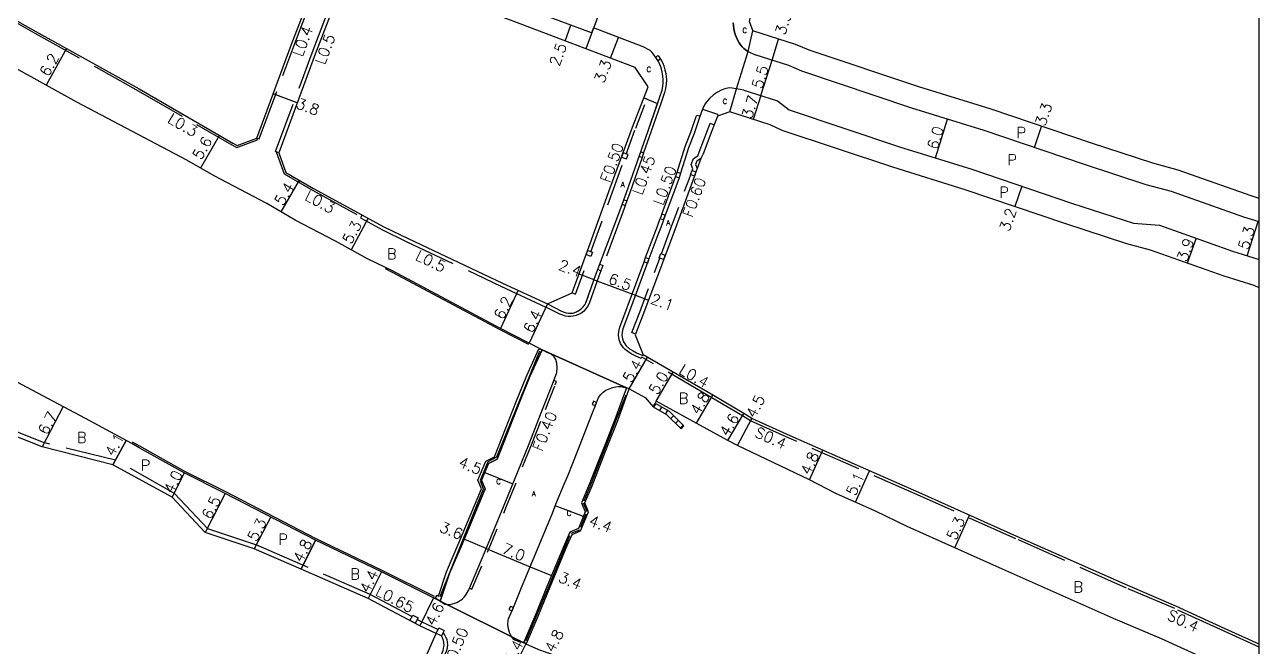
# Model space of a CAD drawing. Header units: metres. Extents: x -2400 to -1599, y -109200 to -108600.
# Drawn here: x -1782.4 to -1600, y -108843.2 to -108751.2 of the extents above; entities that cross this region are included whole.
import ezdxf

# ---------------------------------------------------------------- set-up
doc = ezdxf.new("R2010")
doc.units = ezdxf.units.M
doc.header["$LTSCALE"] = 2.5
doc.linetypes.add('22320', pattern=[2.5, 1.5, -1])
doc.linetypes.add('22330', pattern=[4, 3, -1])
for name, color, linetype in [('2101000', 7, 'Continuous'), ('2203000', 1, 'Continuous'), ('2213000', 3, 'Continuous'), ('2214000', 240, 'Continuous'), ('2214110', 7, 'Continuous'), ('2214120', 6, 'Continuous'), ('2214990', 3, 'Continuous'), ('2227000', 1, 'Continuous'), ('2232000', 120, '22320'), ('2233000', 120, '22330'), ('2233300', 150, '22330'), ('2235000', 4, 'Continuous'), ('6131000', 11, 'Continuous'), ('6165200', 90, '61300'), ('9107000', 4, 'Continuous'), ('9201100', 215, 'Continuous'), ('9201500', 222, 'Continuous'), ('9202100', 82, 'Continuous'), ('9202200', 82, 'Continuous'), ('9203500', 155, 'Continuous'), ('999', 7, 'Continuous')]:
    doc.layers.add(name, color=color, linetype=linetype)
doc.layers.add('9301100', color=1, linetype='Continuous', lineweight=30)
doc.styles.add('Dm_Anotation', font='txt.shx', dxfattribs={"bigfont": 'pscdm.shx'})
doc.linetypes.add('61300', pattern='A,2,-0.75,[1,dmdr.shx,S=0.15,R=0,X=0,Y=0],-0.75', length=3.5)

msp = doc.modelspace()

# ---------------------------------------------------------------- linework, layer by layer
at = {"layer": '2101000'}
for points in [[(-1660.07, -108708.18), (-1661.7, -108707.94), (-1665.38, -108719.45), (-1667.72, -108726.56), (-1669.76, -108732.99), (-1673.49, -108744.54), (-1675.14, -108749.75), (-1675.36, -108750.76), (-1674.79, -108752.16)], [(-1705.95, -108799.3), (-1712.11, -108796.11), (-1728.02, -108787.62), (-1729.06, -108787.12), (-1731.74, -108785.82), (-1736.46, -108783.25), (-1742.44, -108780.1), (-1746.61, -108777.67), (-1754.4, -108773.59), (-1758.42, -108771.27), (-1774.69, -108762.67), (-1783.72, -108757.66), (-1804.04, -108746.51), (-1814.3, -108740.36), (-1824.49, -108733.88), (-1827.47, -108732), (-1838.01, -108725.67), (-1847.69, -108719.04), (-1854.96, -108713.97)], [(-1818.59, -108730.91), (-1816.28, -108732.31), (-1804.09, -108739.02), (-1780.71, -108752.24), (-1771.68, -108757.25), (-1765.48, -108760.73), (-1751.61, -108768.74), (-1751.01, -108769.07), (-1748.1, -108767.99), (-1743, -108754.25), (-1738.55, -108742.62)], [(-1692.18, -108757.58), (-1710.61, -108750.59), (-1719.77, -108747.2), (-1732.1, -108742.35), (-1734.84, -108743.56)], [(-1734.84, -108743.56), (-1739.45, -108755.59), (-1744.85, -108770.16), (-1743.78, -108773.07), (-1739.73, -108775.43), (-1729.31, -108781.1), (-1725.71, -108782.85), (-1711.81, -108789.41), (-1705.16, -108792.51)], [(-1600, -108776.93), (-1601.22, -108776.55), (-1612, -108772.73), (-1615.75, -108771.72), (-1624.78, -108768.77), (-1639.6, -108763.73), (-1650.31, -108760.41), (-1666.36, -108755.05), (-1668.5, -108754.15), (-1674.79, -108752.16)], [(-1705.16, -108792.51), (-1701.5, -108790.88), (-1698.82, -108783.55), (-1695.87, -108775.36), (-1692.61, -108766.37), (-1690.29, -108760.44), (-1692.18, -108757.58)], [(-1678.23, -108764.13), (-1680.05, -108764.75), (-1680.54, -108766.03), (-1680.89, -108766.94), (-1682.17, -108770.3), (-1682.48, -108771.01), (-1683.03, -108772.5), (-1683.17, -108772.88), (-1683.68, -108774.28), (-1686.5, -108781.93), (-1690.98, -108793.93), (-1692.18, -108797.05), (-1691, -108800.01)], [(-1600, -108790.1), (-1600.77, -108789.79), (-1605.18, -108788.41), (-1616.05, -108784.55), (-1619.55, -108783.63), (-1628.73, -108780.62), (-1643.46, -108775.62), (-1654.14, -108772.31), (-1670.48, -108766.85), (-1672.27, -108766.02), (-1678.23, -108764.13)], [(-1721, -108836.41), (-1719.6, -108832.29), (-1717.76, -108827.99), (-1714.37, -108819.81), (-1714.88, -108818.54), (-1713.87, -108816.09), (-1712.59, -108815.45), (-1709.26, -108807), (-1707.76, -108803.24), (-1705.95, -108799.3)], [(-1600, -108842.8), (-1605.03, -108840.49), (-1612.32, -108837.16), (-1619.44, -108834.13), (-1635.8, -108826.85), (-1649.87, -108820.56), (-1669.29, -108811.97), (-1674.98, -108809.41), (-1676.14, -108808.71), (-1680.64, -108806.03), (-1691, -108800.01)], [(-1721, -108836.41), (-1729.69, -108832.09), (-1739.4, -108827.41), (-1752.75, -108820.5), (-1758.82, -108817.48), (-1765.46, -108813.75), (-1766.56, -108813.15), (-1773.41, -108809.41), (-1783.58, -108804.02)], [(-1693.07, -108805.05), (-1693.47, -108804.88), (-1695.19, -108809.58), (-1696.68, -108813.38), (-1697.49, -108815.42), (-1698.97, -108819.19), (-1700.12, -108821.91), (-1699.57, -108823.22), (-1700.59, -108825.7), (-1701.86, -108826.23), (-1702.62, -108828.05), (-1705.17, -108834.16), (-1706.9, -108838.45), (-1708.65, -108842.57), (-1708.34, -108842.72)], [(-1693.07, -108805.05), (-1692.86, -108805.17), (-1690.7, -108806.33), (-1689.56, -108807.69), (-1689.25, -108807.17)], [(-1721.59, -108841.19), (-1724.01, -108840.05), (-1731.63, -108836.04), (-1741.55, -108831.7), (-1748.46, -108828.69), (-1755.69, -108826.3), (-1760.6, -108821.06), (-1769.35, -108816.3), (-1779.8, -108813.6), (-1787.29, -108810.65), (-1795.94, -108807.17)], [(-1656.7, -108823.11), (-1662.57, -108820.52), (-1666.42, -108818.49), (-1677.07, -108813.4), (-1678.51, -108812.66), (-1683.08, -108810.16), (-1689.1, -108806.89), (-1689.25, -108807.17)], [(-1605.04, -108846.32), (-1607.23, -108845.31), (-1614.46, -108842.01), (-1621.55, -108838.99), (-1637.95, -108831.69), (-1652.02, -108825.4), (-1656.7, -108823.11)], [(-1755.48, -108912.13), (-1755.48, -108912.13), (-1751.47, -108911.16), (-1744.66, -108895.18), (-1740.58, -108885.78), (-1732.49, -108866.88), (-1725.58, -108850.24), (-1721.59, -108841.19)], [(-1708.34, -108842.72), (-1706.46, -108843.56), (-1704.23, -108844.34), (-1704.57, -108845.06), (-1702.07, -108846.32)]]:
    msp.add_lwpolyline(points, dxfattribs=at)
at = {"layer": '2203000'}
for points in [[(-1705.95, -108799.3), (-1707.76, -108803.24), (-1709.26, -108807), (-1712.59, -108815.45), (-1713.87, -108816.09), (-1714.88, -108818.54), (-1714.37, -108819.81), (-1717.76, -108827.99), (-1719.6, -108832.29), (-1721, -108836.41), (-1721.72, -108835.99), (-1721.46, -108835.56), (-1721.24, -108835.69), (-1720.06, -108832.1), (-1718.22, -108827.79), (-1714.91, -108819.81), (-1715.42, -108818.54), (-1714.27, -108815.73), (-1712.99, -108815.09), (-1709.73, -108806.81), (-1708.22, -108803.06), (-1706.42, -108799.12)], [(-1708.62, -108842.5), (-1708.25, -108842.67), (-1706.5, -108838.62), (-1704.77, -108834.33), (-1702.22, -108828.22), (-1701.52, -108826.57), (-1700.25, -108826.03), (-1699.1, -108823.22), (-1699.64, -108821.91), (-1698.57, -108819.36), (-1696.28, -108813.54), (-1694.78, -108809.74), (-1693.07, -108805.05), (-1693.47, -108804.88), (-1693.47, -108804.88), (-1695.19, -108809.58), (-1696.68, -108813.38), (-1698.97, -108819.19), (-1700.12, -108821.91), (-1699.57, -108823.22), (-1700.59, -108825.7), (-1701.86, -108826.23), (-1702.62, -108828.05), (-1705.17, -108834.16), (-1706.9, -108838.45)]]:
    msp.add_lwpolyline(points, close=True, dxfattribs=at)
at = {"layer": '2213000'}
for points in [[(-1691.01, -108754.5), (-1698.35, -108751.71), (-1698.63, -108752.46), (-1704.75, -108750.2), (-1709.73, -108748.25), (-1715.8, -108746), (-1715.56, -108745.34), (-1718.63, -108744.21), (-1720.27, -108743.56), (-1720.53, -108744.21), (-1729.4, -108740.72), (-1730.42, -108740.47), (-1731.48, -108740.49), (-1732.5, -108740.79), (-1733.41, -108741.34), (-1734.14, -108742.11), (-1734.84, -108743.56)], [(-1677.7, -108750.94), (-1677.68, -108751.38), (-1677.62, -108751.86), (-1677.52, -108752.36), (-1677.35, -108752.81), (-1677.06, -108753.47), (-1676.81, -108753.94), (-1676.62, -108754.21), (-1676.38, -108754.51), (-1676.12, -108754.75), (-1675.74, -108755.04), (-1675.52, -108755.18)], [(-1705.16, -108792.51), (-1703.1, -108793.55), (-1702.69, -108793.73), (-1702.37, -108793.8), (-1702.03, -108793.88), (-1701.72, -108793.89), (-1701.41, -108793.85), (-1701.1, -108793.76), (-1700.78, -108793.64), (-1700.5, -108793.48), (-1700.19, -108793.22), (-1699.88, -108792.93), (-1699.63, -108792.63), (-1699.47, -108792.36), (-1698.03, -108788.31), (-1694.3, -108778.34), (-1693.46, -108776.02), (-1690.29, -108766.9), (-1688.91, -108762.91), (-1688.55, -108761.91), (-1688.21, -108760.9), (-1688.11, -108760.37), (-1688.06, -108759.83), (-1688.07, -108759.34), (-1688.1, -108758.84), (-1688.21, -108758.2), (-1688.42, -108757.45), (-1688.75, -108756.69), (-1689.22, -108755.92), (-1689.68, -108755.35), (-1689.97, -108755.05)], [(-1675.52, -108755.18), (-1674.47, -108755.67)], [(-1600, -108780.39), (-1602.27, -108779.68), (-1612.98, -108775.88), (-1616.69, -108774.89), (-1625.82, -108771.9), (-1640.62, -108766.87), (-1651.32, -108763.55), (-1667.56, -108758.12), (-1669.49, -108757.25), (-1674.47, -108755.67)], [(-1677.23, -108760.71), (-1677.85, -108760.6), (-1678.33, -108760.59), (-1678.93, -108760.74), (-1679.5, -108760.93), (-1680.05, -108761.22), (-1680.6, -108761.58), (-1681.22, -108762.14), (-1681.56, -108762.54), (-1681.9, -108763), (-1682.21, -108763.62), (-1682.4, -108764.12), (-1682.68, -108764.96), (-1683.5, -108767.3), (-1684.31, -108769.42), (-1685.49, -108773.18), (-1685.72, -108773.85), (-1686.7, -108776.51), (-1687.76, -108779.4), (-1688.42, -108781.21), (-1688.83, -108782.29), (-1690.16, -108785.85), (-1692.9, -108793.2), (-1694, -108796.19), (-1694.13, -108796.68), (-1694.16, -108797.11), (-1694.07, -108797.68), (-1693.9, -108798.11), (-1693.54, -108798.67), (-1693.01, -108799.12), (-1692.51, -108799.42), (-1692.01, -108799.71), (-1691.06, -108800.14), (-1691, -108800.01)], [(-1676.13, -108760.91), (-1677.23, -108760.71)], [(-1676.13, -108760.91), (-1671.15, -108762.49), (-1669.47, -108763.81), (-1653.16, -108769.27), (-1642.47, -108772.58), (-1627.72, -108777.59), (-1618.56, -108780.59), (-1614.75, -108780.88), (-1603.95, -108784.71), (-1600, -108785.95)], [(-1721, -108836.41), (-1720.53, -108836.73), (-1720.32, -108836.85), (-1720.02, -108836.94), (-1719.77, -108836.93), (-1719.52, -108836.9), (-1719.18, -108836.83), (-1718.82, -108836.72), (-1718.56, -108836.61), (-1718.31, -108836.48), (-1718.13, -108836.37), (-1717.97, -108836.27), (-1717.72, -108836.07), (-1717.46, -108835.82), (-1717.26, -108835.6), (-1717.09, -108835.36), (-1716.76, -108834.73), (-1714.35, -108829.03), (-1711.55, -108822.25), (-1707.87, -108813.18), (-1705.81, -108807.96), (-1704.4, -108804.34), (-1703.77, -108802.62), (-1703.71, -108801.9), (-1703.77, -108801.28), (-1703.91, -108800.71), (-1704.18, -108800.31), (-1704.59, -108799.95), (-1705.17, -108799.7), (-1705.95, -108799.3)], [(-1708.65, -108842.57), (-1709.31, -108842.44), (-1709.68, -108842.31), (-1709.95, -108842.18), (-1710.16, -108842.02), (-1710.45, -108841.64), (-1710.74, -108841.07), (-1710.91, -108840.53), (-1710.99, -108839.87), (-1710.95, -108839.28), (-1710.9, -108839.05), (-1710.4, -108837.89), (-1710.06, -108837.12), (-1708.87, -108834.17), (-1708.34, -108832.87), (-1705.78, -108826.73), (-1704.51, -108823.69), (-1703.81, -108821.84), (-1702.68, -108819.16), (-1702.15, -108817.9), (-1700.68, -108814.17), (-1698.5, -108808.61), (-1698.07, -108807.53), (-1697.76, -108806.7), (-1697.59, -108806.35), (-1697.27, -108805.89), (-1696.92, -108805.55), (-1696.55, -108805.27), (-1696.05, -108805.03), (-1695.49, -108804.85), (-1695.12, -108804.76), (-1694.71, -108804.7), (-1694.31, -108804.71), (-1693.92, -108804.79), (-1693.47, -108804.88), (-1693.54, -108805.06)], [(-1754.88, -108915.02), (-1751.44, -108913.54), (-1750.78, -108912.94), (-1749.92, -108911.87), (-1749.1, -108910.16), (-1744.27, -108898.8), (-1740.17, -108889.19), (-1736.28, -108880.15), (-1733.23, -108873.17), (-1728.54, -108862.34), (-1724.53, -108852.92), (-1721.17, -108845.08), (-1720.58, -108843.7), (-1720.44, -108843.13), (-1720.42, -108842.91), (-1720.44, -108842.56), (-1720.52, -108842.23), (-1720.65, -108841.85), (-1720.78, -108841.57), (-1720.78, -108841.57), (-1720.78, -108841.57), (-1721.59, -108841.19)]]:
    msp.add_lwpolyline(points, dxfattribs=at)
at = {"layer": '2214000'}
for points in [[(-1689.56, -108807.69), (-1687.55, -108808.85), (-1685.42, -108810.97)], [(-1689.25, -108807.17), (-1687.18, -108808.37), (-1685, -108810.54)]]:
    msp.add_lwpolyline(points, dxfattribs=at)
at = {"layer": '2214110'}
msp.add_lwpolyline([(-1689.56, -108807.69), (-1689.25, -108807.17)], dxfattribs=at)
at = {"layer": '2214120'}
msp.add_lwpolyline([(-1685.42, -108810.97), (-1685, -108810.54)], dxfattribs=at)
at = {"layer": '2214990'}
for points in [[(-1689.42, -108807.77), (-1689.12, -108807.25)], [(-1688.55, -108808.27), (-1688.25, -108807.75)], [(-1687.69, -108808.77), (-1687.39, -108808.25)], [(-1686.95, -108809.45), (-1686.53, -108809.02)], [(-1686.25, -108810.15), (-1685.82, -108809.72)], [(-1685.54, -108810.86), (-1685.11, -108810.43)]]:
    msp.add_lwpolyline(points, dxfattribs=at)
at = {"layer": '2227000'}
for points in [[(-1690.29, -108766.9), (-1688.94, -108763)], [(-1682.68, -108764.96), (-1683.5, -108767.3)], [(-1694.25, -108778.2), (-1693.46, -108776.02)], [(-1686.69, -108776.49), (-1686.7, -108776.51), (-1687.76, -108779.4)], [(-1688.7, -108781.96), (-1688.83, -108782.29), (-1690.16, -108785.85)], [(-1699.42, -108792.22), (-1698.03, -108788.31)]]:
    msp.add_lwpolyline(points, dxfattribs=at)
at = {"layer": '2232000'}
for points in [[(-1693.5, -108770.35), (-1692.12, -108766.55), (-1690.44, -108762.23), (-1690.92, -108762.03)], [(-1683.76, -108772.8), (-1683.72, -108772.67), (-1683.66, -108772.52), (-1683.92, -108771.89), (-1683.6, -108770.99), (-1682.96, -108770.6), (-1682.72, -108770.07), (-1681.45, -108766.73), (-1681.1, -108765.81), (-1680.54, -108766.03)], [(-1698.72, -108784.8), (-1698.33, -108783.73), (-1695.38, -108775.54), (-1693.73, -108770.98)], [(-1682.48, -108771.01), (-1683.1, -108771.39), (-1683.27, -108771.88), (-1683.03, -108772.5)], [(-1688.3, -108785.08), (-1687.05, -108781.72), (-1684.23, -108774.07), (-1683.98, -108773.4)], [(-1701.5, -108790.88), (-1701.01, -108791.06), (-1698.94, -108785.4)], [(-1692.14, -108796.95), (-1692.69, -108796.74), (-1691.53, -108793.72), (-1688.54, -108785.72)], [(-1716.66, -108834.5), (-1716.3, -108834.65), (-1713.99, -108829.18), (-1711.19, -108822.39), (-1707.51, -108813.32), (-1705.45, -108808.1), (-1704.03, -108804.48), (-1703.84, -108803.96), (-1704.21, -108803.83)]]:
    msp.add_lwpolyline(points, dxfattribs=at)
at = {"layer": '2233000'}
for points in [[(-1834.9, -108720.64), (-1824.63, -108727.52), (-1821.65, -108729.41), (-1816.43, -108732.57), (-1804.23, -108739.28), (-1780.86, -108752.5), (-1771.83, -108757.51), (-1765.63, -108760.99), (-1751.75, -108769), (-1751.03, -108769.39), (-1748, -108768.27), (-1748.1, -108767.99)], [(-1748.1, -108767.99), (-1747.73, -108768.13), (-1742.63, -108754.39), (-1738.18, -108742.76), (-1738.55, -108742.62)], [(-1744.85, -108770.16), (-1745.32, -108769.99), (-1739.91, -108755.42), (-1735.31, -108743.38), (-1734.84, -108743.56)], [(-1688.44, -108756.31), (-1688.34, -108756.46), (-1688.11, -108756.94), (-1687.96, -108757.34), (-1687.79, -108757.92), (-1687.67, -108758.44), (-1687.6, -108758.94), (-1687.58, -108759.4), (-1687.61, -108760.05), (-1687.69, -108760.68), (-1687.85, -108761.25), (-1688.46, -108763.05), (-1689.81, -108766.95), (-1690.94, -108770.18)], [(-1685.99, -108773.02), (-1684.8, -108769.25), (-1683.98, -108767.11), (-1683.17, -108764.8), (-1683.11, -108764.6), (-1682.61, -108764.77)], [(-1745.23, -108770.02), (-1744.02, -108773.27), (-1739.87, -108775.69), (-1732.67, -108779.62)], [(-1691.17, -108770.86), (-1692.99, -108776.08), (-1693.42, -108777.28)], [(-1688.25, -108779.22), (-1686.22, -108773.7)], [(-1693.66, -108777.95), (-1693.82, -108778.4), (-1696.97, -108786.81)], [(-1732.53, -108779.35), (-1732.76, -108779.79), (-1729.54, -108781.55), (-1725.92, -108783.31), (-1712.02, -108789.86), (-1705.37, -108792.96)], [(-1690.65, -108785.66), (-1688.91, -108781.03), (-1688.5, -108779.9)], [(-1691.2, -108800.35), (-1691.32, -108800.57), (-1692.27, -108800.14), (-1692.77, -108799.86), (-1693.3, -108799.53), (-1693.66, -108799.25), (-1693.93, -108798.98), (-1694.35, -108798.34), (-1694.55, -108797.81), (-1694.67, -108797.13), (-1694.63, -108796.6), (-1694.45, -108795.95), (-1693.39, -108793.02), (-1690.88, -108786.3)], [(-1697.26, -108787.59), (-1697.56, -108788.38), (-1699, -108792.42), (-1699.22, -108792.87), (-1699.48, -108793.24), (-1699.82, -108793.6), (-1700.22, -108793.91), (-1700.59, -108794.08), (-1700.93, -108794.22), (-1701.34, -108794.33), (-1701.74, -108794.36), (-1702.11, -108794.36), (-1702.51, -108794.29), (-1702.88, -108794.17), (-1703.33, -108794), (-1705.37, -108792.96)], [(-1674.98, -108809.41), (-1675.17, -108809.77), (-1676.35, -108809.06), (-1680.85, -108806.37), (-1691.2, -108800.35)], [(-1768.96, -108815.6), (-1779.58, -108812.99), (-1787.05, -108810.04), (-1795.7, -108806.57), (-1795.94, -108807.17)], [(-1725.18, -108838.7), (-1731.35, -108835.46), (-1741.29, -108831.11), (-1748.23, -108828.08), (-1755.33, -108825.73), (-1760.22, -108820.52), (-1768.96, -108815.6)], [(-1724.38, -108839.12), (-1723.72, -108839.47), (-1721.31, -108840.6)], [(-1721.07, -108846.12), (-1720.83, -108845.57), (-1720.07, -108843.8), (-1719.9, -108843.34), (-1719.87, -108842.87), (-1719.9, -108842.46), (-1719.99, -108842.09), (-1720.15, -108841.73), (-1720.34, -108841.36), (-1720.53, -108841.11)]]:
    msp.add_lwpolyline(points, dxfattribs=at)
at = {"layer": '2233300'}
msp.add_lwpolyline([(-1600, -108843.24), (-1605.2, -108840.85), (-1612.49, -108837.53), (-1619.6, -108834.5), (-1635.96, -108827.21), (-1650.03, -108820.93), (-1669.45, -108812.34), (-1675.17, -108809.77)], dxfattribs=at)
at = {"layer": '2235000'}
for points in [[(-1689.16, -108756.01), (-1688.79, -108755.77), (-1688.44, -108756.31), (-1688.83, -108756.56)], [(-1691.17, -108770.86), (-1691.62, -108770.71), (-1691.38, -108770.03), (-1690.94, -108770.18)], [(-1694.22, -108770.8), (-1693.48, -108771.07), (-1693.25, -108770.44), (-1693.99, -108770.17)], [(-1685.72, -108773.86), (-1686.22, -108773.7), (-1685.99, -108773.02), (-1685.49, -108773.18)], [(-1683.43, -108773.6), (-1684.01, -108773.39), (-1683.79, -108772.79), (-1683.21, -108773)], [(-1693.66, -108777.95), (-1694.1, -108777.79), (-1693.86, -108777.12), (-1693.42, -108777.28)], [(-1687.76, -108779.4), (-1688.25, -108779.22), (-1688.5, -108779.9), (-1688.01, -108780.08)], [(-1699.21, -108784.62), (-1698.52, -108784.87), (-1698.74, -108785.47), (-1699.43, -108785.22)], [(-1690.39, -108786.48), (-1690.88, -108786.3), (-1690.65, -108785.66), (-1690.16, -108785.85)], [(-1687.75, -108785.29), (-1687.99, -108785.92), (-1688.63, -108785.68), (-1688.4, -108785.05)], [(-1697.26, -108787.59), (-1697.7, -108787.43), (-1697.41, -108786.65), (-1696.97, -108786.81)], [(-1697.89, -108807.05), (-1698.36, -108806.87), (-1698.54, -108807.36), (-1698.07, -108807.53)], [(-1710.18, -108837.38), (-1710.63, -108837.19), (-1710.84, -108837.66), (-1710.38, -108837.86)], [(-1724.68, -108839.7), (-1725.48, -108839.28), (-1725.06, -108838.48), (-1724.26, -108838.9)], [(-1720.78, -108841.57), (-1721.59, -108841.19), (-1721.21, -108840.37), (-1720.39, -108840.76)]]:
    msp.add_lwpolyline(points, close=True, dxfattribs=at)
at = {"layer": '6131000'}
for points in [[(-1706.34, -108799.49), (-1712.66, -108815.15), (-1713.98, -108815.86), (-1715.1, -108818.57), (-1714.65, -108819.88), (-1721.05, -108835.77)], [(-1699.74, -108821.6), (-1698.76, -108819.22), (-1696.46, -108813.42), (-1694.96, -108809.53), (-1693.52, -108805.95)], [(-1699.29, -108823.2), (-1699.85, -108821.95)], [(-1700.21, -108825.48), (-1699.43, -108823.5)], [(-1701.65, -108826.4), (-1700.38, -108825.9)], [(-1708.32, -108842.22), (-1704.92, -108834.18), (-1701.83, -108826.73)]]:
    msp.add_lwpolyline(points, dxfattribs=at)
at = {"layer": '6165200'}
for points in [[(-1729.14, -108787.28), (-1728.1, -108787.79), (-1712.2, -108796.27), (-1707.94, -108798.47)], [(-1721.86, -108835.72), (-1729.59, -108831.88), (-1739.3, -108827.2), (-1752.64, -108820.29), (-1758.71, -108817.27), (-1765.35, -108813.54), (-1766.44, -108812.94)]]:
    msp.add_lwpolyline(points, dxfattribs=at)
at = {"layer": '9107000'}
for points in [[(-1675.52, -108755.18), (-1675.74, -108755.04), (-1676.12, -108754.75), (-1676.38, -108754.51), (-1676.62, -108754.21), (-1676.81, -108753.94), (-1677.06, -108753.47), (-1677.35, -108752.81), (-1677.52, -108752.36), (-1677.62, -108751.86), (-1677.68, -108751.38), (-1677.7, -108750.94)], [(-1705.16, -108792.51), (-1703.1, -108793.55), (-1702.69, -108793.73), (-1702.37, -108793.8), (-1702.03, -108793.88), (-1701.72, -108793.89), (-1701.41, -108793.85), (-1701.1, -108793.76), (-1700.78, -108793.64), (-1700.5, -108793.48), (-1700.19, -108793.22), (-1699.88, -108792.93), (-1699.63, -108792.63), (-1699.47, -108792.36), (-1698.03, -108788.31), (-1694.3, -108778.34), (-1693.46, -108776.02), (-1690.29, -108766.9), (-1688.91, -108762.91), (-1688.55, -108761.91), (-1688.21, -108760.9), (-1688.11, -108760.37), (-1688.06, -108759.83), (-1688.07, -108759.34), (-1688.1, -108758.84), (-1688.21, -108758.2), (-1688.42, -108757.45), (-1688.75, -108756.69), (-1689.22, -108755.92), (-1689.68, -108755.35), (-1689.97, -108755.05)], [(-1677.23, -108760.71), (-1677.85, -108760.6), (-1678.33, -108760.59), (-1678.93, -108760.74), (-1679.5, -108760.93), (-1680.05, -108761.22), (-1680.6, -108761.58), (-1681.22, -108762.14), (-1681.56, -108762.54), (-1681.9, -108763), (-1682.21, -108763.62), (-1682.4, -108764.12), (-1682.68, -108764.96), (-1683.5, -108767.3), (-1684.31, -108769.42), (-1685.49, -108773.18), (-1685.72, -108773.85), (-1686.7, -108776.51), (-1687.76, -108779.4), (-1688.42, -108781.21), (-1688.83, -108782.29), (-1690.16, -108785.85), (-1692.9, -108793.2), (-1694, -108796.19), (-1694.13, -108796.68), (-1694.16, -108797.11), (-1694.07, -108797.68), (-1693.9, -108798.11), (-1693.54, -108798.67), (-1693.01, -108799.12), (-1692.51, -108799.42), (-1692.01, -108799.71), (-1691.06, -108800.14), (-1691, -108800.01)], [(-1721, -108836.41), (-1720.53, -108836.73), (-1720.32, -108836.85), (-1720.02, -108836.94), (-1719.77, -108836.93), (-1719.52, -108836.9), (-1719.18, -108836.83), (-1718.82, -108836.72), (-1718.56, -108836.61), (-1718.31, -108836.48), (-1718.13, -108836.37), (-1717.97, -108836.27), (-1717.72, -108836.07), (-1717.46, -108835.82), (-1717.26, -108835.6), (-1717.09, -108835.36), (-1716.76, -108834.73), (-1714.35, -108829.03), (-1711.55, -108822.25), (-1707.87, -108813.18), (-1705.81, -108807.96), (-1704.4, -108804.34), (-1703.77, -108802.62), (-1703.71, -108801.9), (-1703.77, -108801.28), (-1703.91, -108800.71), (-1704.18, -108800.31), (-1704.59, -108799.95), (-1705.17, -108799.7), (-1705.95, -108799.3)], [(-1708.65, -108842.57), (-1709.31, -108842.44), (-1709.68, -108842.31), (-1709.95, -108842.18), (-1710.16, -108842.02), (-1710.45, -108841.64), (-1710.74, -108841.07), (-1710.91, -108840.53), (-1710.99, -108839.87), (-1710.95, -108839.28), (-1710.9, -108839.05), (-1710.4, -108837.89), (-1710.06, -108837.12), (-1708.87, -108834.17), (-1708.34, -108832.87), (-1705.78, -108826.73), (-1704.51, -108823.69), (-1703.81, -108821.84), (-1702.68, -108819.16), (-1702.15, -108817.9), (-1700.68, -108814.17), (-1698.5, -108808.61), (-1698.07, -108807.53), (-1697.76, -108806.7), (-1697.59, -108806.35), (-1697.27, -108805.89), (-1696.92, -108805.55), (-1696.55, -108805.27), (-1696.05, -108805.03), (-1695.49, -108804.85), (-1695.12, -108804.76), (-1694.71, -108804.7), (-1694.31, -108804.71), (-1693.92, -108804.79), (-1693.47, -108804.88), (-1693.54, -108805.06)], [(-1754.88, -108915.02), (-1751.44, -108913.54), (-1750.78, -108912.94), (-1749.92, -108911.87), (-1749.1, -108910.16), (-1744.27, -108898.8), (-1740.17, -108889.19), (-1736.28, -108880.15), (-1733.23, -108873.17), (-1728.54, -108862.34), (-1724.53, -108852.92), (-1721.17, -108845.08), (-1720.58, -108843.7), (-1720.44, -108843.13), (-1720.42, -108842.91), (-1720.44, -108842.56), (-1720.52, -108842.23), (-1720.65, -108841.85), (-1720.78, -108841.57), (-1720.78, -108841.57), (-1720.78, -108841.57), (-1721.59, -108841.19)]]:
    msp.add_lwpolyline(points, dxfattribs=at)
at = {"layer": '9201100'}
for points in [[(-1696.34, -108746.27), (-1699.5, -108754.81)], [(-1702.55, -108753.65), (-1701.69, -108751.33)], [(-1695.85, -108756.19), (-1694.68, -108753.11)], [(-1671.98, -108756.46), (-1671, -108753.36)], [(-1776.2, -108754.74), (-1779.2, -108760.17)], [(-1776.2, -108754.74), (-1776.34, -108755.01)], [(-1673.64, -108761.7), (-1671.98, -108756.46)], [(-1742.12, -108762.8), (-1745.68, -108761.47)], [(-1673.64, -108761.7), (-1674.76, -108765.23)], [(-1647.81, -108770.92), (-1646.04, -108765.19)], [(-1633.22, -108769.38), (-1632.16, -108766.26)], [(-1753.61, -108767.58), (-1756.41, -108772.43)], [(-1741.81, -108774.22), (-1744.52, -108778.89)], [(-1741.75, -108774.25), (-1741.9, -108774.51)], [(-1635.09, -108775.08), (-1636.12, -108778.11)], [(-1731.62, -108779.85), (-1734.16, -108784.5)], [(-1601.78, -108785.39), (-1600.19, -108780.33)], [(-1609.35, -108782.79), (-1610.65, -108786.47)], [(-1709.49, -108790.49), (-1712.11, -108796.11)], [(-1705.16, -108792.51), (-1707.86, -108798.31)], [(-1693.07, -108805.05), (-1690.37, -108800.37)], [(-1689.1, -108806.89), (-1686.59, -108802.57)], [(-1683.13, -108810.14), (-1680.72, -108805.99)], [(-1776.67, -108807.68), (-1779.8, -108813.6)], [(-1678.51, -108812.66), (-1676.14, -108808.71)], [(-1677.07, -108813.4), (-1674.98, -108809.41)], [(-1767.38, -108812.7), (-1769.35, -108816.3)], [(-1666.42, -108818.49), (-1664.48, -108814.1)], [(-1659.64, -108821.82), (-1657.57, -108817.15)], [(-1758.82, -108817.48), (-1760.6, -108821.06)], [(-1752.75, -108820.5), (-1755.69, -108826.3)], [(-1746.02, -108823.98), (-1748.46, -108828.69)], [(-1644.99, -108828.54), (-1642.83, -108823.7)], [(-1739.4, -108827.41), (-1741.55, -108831.7)], [(-1729.69, -108832.09), (-1731.63, -108836.04)], [(-1721.96, -108835.93), (-1724.01, -108840.05)], [(-1708.34, -108842.72), (-1710.32, -108846.65)]]:
    msp.add_lwpolyline(points, dxfattribs=at)
at = {"layer": '9201100', "flags": 128}
for points in [[(-1698.25, -108788.93), (-1700.49, -108788.11)], [(-1698.25, -108788.93), (-1692.16, -108791.21)], [(-1692.16, -108791.21), (-1690.23, -108791.93)], [(-1714.41, -108817.4), (-1710.27, -108819.08)], [(-1699.85, -108823.9), (-1704, -108822.34)], [(-1714.19, -108828.63), (-1717.46, -108827.27)], [(-1714.19, -108828.63), (-1707.7, -108831.33)], [(-1707.7, -108831.33), (-1704.54, -108832.65)]]:
    msp.add_lwpolyline(points, dxfattribs=at)
at = {"layer": '9202200'}
for points in [[(-1689.97, -108755.05), (-1691.01, -108754.5), (-1698.35, -108751.71), (-1698.63, -108752.46), (-1704.75, -108750.2), (-1709.73, -108748.25), (-1715.8, -108746), (-1715.56, -108745.34), (-1718.63, -108744.21), (-1720.27, -108743.56), (-1720.53, -108744.21), (-1729.4, -108740.72), (-1730.42, -108740.47), (-1731.48, -108740.49), (-1732.5, -108740.79), (-1733.41, -108741.34), (-1734.14, -108742.11), (-1734.84, -108743.56)], [(-1678.23, -108764.13), (-1677.23, -108760.71), (-1675.52, -108755.18), (-1674.79, -108752.16)], [(-1690.92, -108762.03), (-1688.89, -108762.87)], [(-1682.25, -108763.73), (-1680.04, -108764.46), (-1679.94, -108764.69)], [(-1693.47, -108804.88), (-1705.95, -108799.3)], [(-1769.35, -108816.3), (-1767.38, -108812.7)], [(-1741.55, -108831.7), (-1739.4, -108827.41)], [(-1721, -108836.41), (-1708.65, -108842.57)]]:
    msp.add_lwpolyline(points, dxfattribs=at)
at = {"layer": '9301100'}
msp.add_lwpolyline([(-1693.47, -108804.88), (-1695.19, -108809.58), (-1696.68, -108813.38), (-1697.49, -108815.42), (-1698.97, -108819.19), (-1700.12, -108821.91), (-1699.57, -108823.22), (-1700.59, -108825.7), (-1701.86, -108826.23), (-1702.62, -108828.05), (-1705.17, -108834.16), (-1706.9, -108838.45), (-1708.65, -108842.57), (-1721, -108836.41), (-1719.6, -108832.29), (-1717.76, -108827.99), (-1714.37, -108819.81), (-1714.88, -108818.54), (-1713.87, -108816.09), (-1712.59, -108815.45), (-1709.26, -108807), (-1707.76, -108803.24), (-1705.95, -108799.3)], close=True, dxfattribs=at)
at = {"layer": '999'}
msp.add_lwpolyline([(-2400, -109200), (-1600, -109200), (-1600, -108600), (-2400, -108600)], close=True, dxfattribs=at)

# ---------------------------------------------------------------- texts
at = {"layer": '9201500', "style": 'Dm_Anotation'}
for s, rotation, p in [('3.3', 72.4002, (-1670.05, -108752.89)), ('2.5', 69.6939, (-1703.44, -108757.53)), ('6.2', 60.9998, (-1778.88, -108759.05)), ('3.3', 69.2119, (-1696.82, -108760.01)), ('5.5', 72.4002, (-1673.48, -108760.84)), ('3.8', 339.6346, (-1742.43, -108763.51)), ('3.7', 72.4002, (-1674.98, -108765.26)), ('3.3', 71.2289, (-1631.64, -108766.37)), ('5.6', 60.0111, (-1756.31, -108771.35)), ('6.0', 72.7941, (-1647.58, -108769.82)), ('5.4', 59.7949, (-1744.2, -108778.13)), ('3.2', 71.2289, (-1636.93, -108781.92)), ('5.3', 61.4119, (-1734.14, -108783.79)), ('5.3', 72.6084, (-1601.64, -108784.63)), ('3.9', 70.4538, (-1610.72, -108786.37)), ('2.4', 339.9013, (-1703.67, -108787.39)), ('6.5', 339.5167, (-1696.31, -108789.39)), ('6.2', 65.0336, (-1711.69, -108794.96)), ('2.1', 339.5168, (-1690.06, -108792.38)), ('6.4', 65.0336, (-1707.34, -108796.96)), ('5.4', 60.0351, (-1692.74, -108804.29)), ('5.0', 59.8124, (-1688.9, -108806.06)), ('4.8', 59.8124, (-1682.8, -108809.06)), ('4.5', 62.326, (-1674.51, -108809.52)), ('6.7', 62.0858, (-1779.08, -108812.01)), ('4.6', 58.9939, (-1678.5, -108812.26)), ('4.1', 61.3491, (-1769.22, -108815.2)), ('4.5', 337.9144, (-1718.43, -108816.5)), ('4.8', 66.1367, (-1666.37, -108817.93)), ('4.0', 63.5451, (-1760.5, -108820.69)), ('5.1', 66.1367, (-1659.65, -108821)), ('6.5', 63.0824, (-1754.89, -108824.49)), ('5.3', 62.6198, (-1748.13, -108827.75)), ('3.6', 337.4687, (-1721.25, -108826.08)), ('4.4', 339.3564, (-1699.18, -108825.16)), ('5.3', 65.9345, (-1644.82, -108827.55)), ('4.8', 63.4434, (-1741.39, -108830.85)), ('7.0', 337.3618, (-1712.03, -108829.26)), ('4.4', 63.9311, (-1731.54, -108835.37)), ('3.4', 337.3622, (-1703.66, -108833.49)), ('4.6', 63.5953, (-1721.85, -108840.23)), ('4.8', 62.7541, (-1704.24, -108844.18)), ('4.4', 63.367, (-1710.15, -108845.76))]:
    msp.add_text(s, height=1.6, rotation=rotation, dxfattribs=at).set_placement(p)
at = {"layer": '9202100', "style": 'Dm_Anotation'}
for s, height, p in [('C', 0.75, (-1676.36, -108752.46, 3.55)), ('C', 0.75, (-1690.51, -108758.22, 3.55)), ('C', 0.75, (-1679.27, -108762.94, 3.52)), ('P', 1.6, (-1635.87, -108768)), ('P', 1.6, (-1637.23, -108772.01)), ('A', 0.75, (-1694.33, -108775.23, 3.61)), ('P', 1.6, (-1638.43, -108776.8)), ('A', 0.75, (-1687.59, -108780.89, 3.58)), ('B', 1.6, (-1728.88, -108785.91)), ('B', 1.6, (-1685.76, -108807.25)), ('B', 1.6, (-1774.65, -108813.05)), ('P', 1.6, (-1765.23, -108817.14)), ('C', 0.75, (-1712.72, -108819.13, 4.9)), ('A', 0.75, (-1707.46, -108820.9, 4.9)), ('C', 0.75, (-1702.3, -108823.81, 4.9)), ('P', 1.6, (-1744.93, -108828.09)), ('B', 1.6, (-1734.28, -108833.21)), ('B', 1.6, (-1627.47, -108835.13))]:
    msp.add_text(s, height=height, dxfattribs=at).set_placement(p)
at = {"layer": '9203500', "style": 'Dm_Anotation'}
for s, rotation, p in [('L0.4', 69.0669, (-1741.39, -108756.12)), ('L0.5', 69.0669, (-1738.07, -108757.3)), ('L0.3', 330.0111, (-1761.4, -108765.6)), ('F0.50', 70.07, (-1695.91, -108774.74)), ('L0.45', 70.1899, (-1691.19, -108776.55)), ('L0.50', 69.8057, (-1688.09, -108778.06)), ('F0.60', 69.8052, (-1683.77, -108779.86)), ('L0.3', 331.4119, (-1741.14, -108777.03)), ('L0.5', 334.7445, (-1724.79, -108785.93)), ('L0.4', 329.8124, (-1685.87, -108802.7)), ('F0.40', 67.9144, (-1705.95, -108814.41)), ('S0.4', 335.8484, (-1674.68, -108812.06)), ('L0.65', 332.2633, (-1730.69, -108835.44)), ('S0.4', 335.4969, (-1613.76, -108839.07)), ('L0.50', 66.8454, (-1719.11, -108846.25))]:
    msp.add_text(s, height=1.6, rotation=rotation, dxfattribs=at).set_placement(p)

doc.saveas('drawing.dxf')
